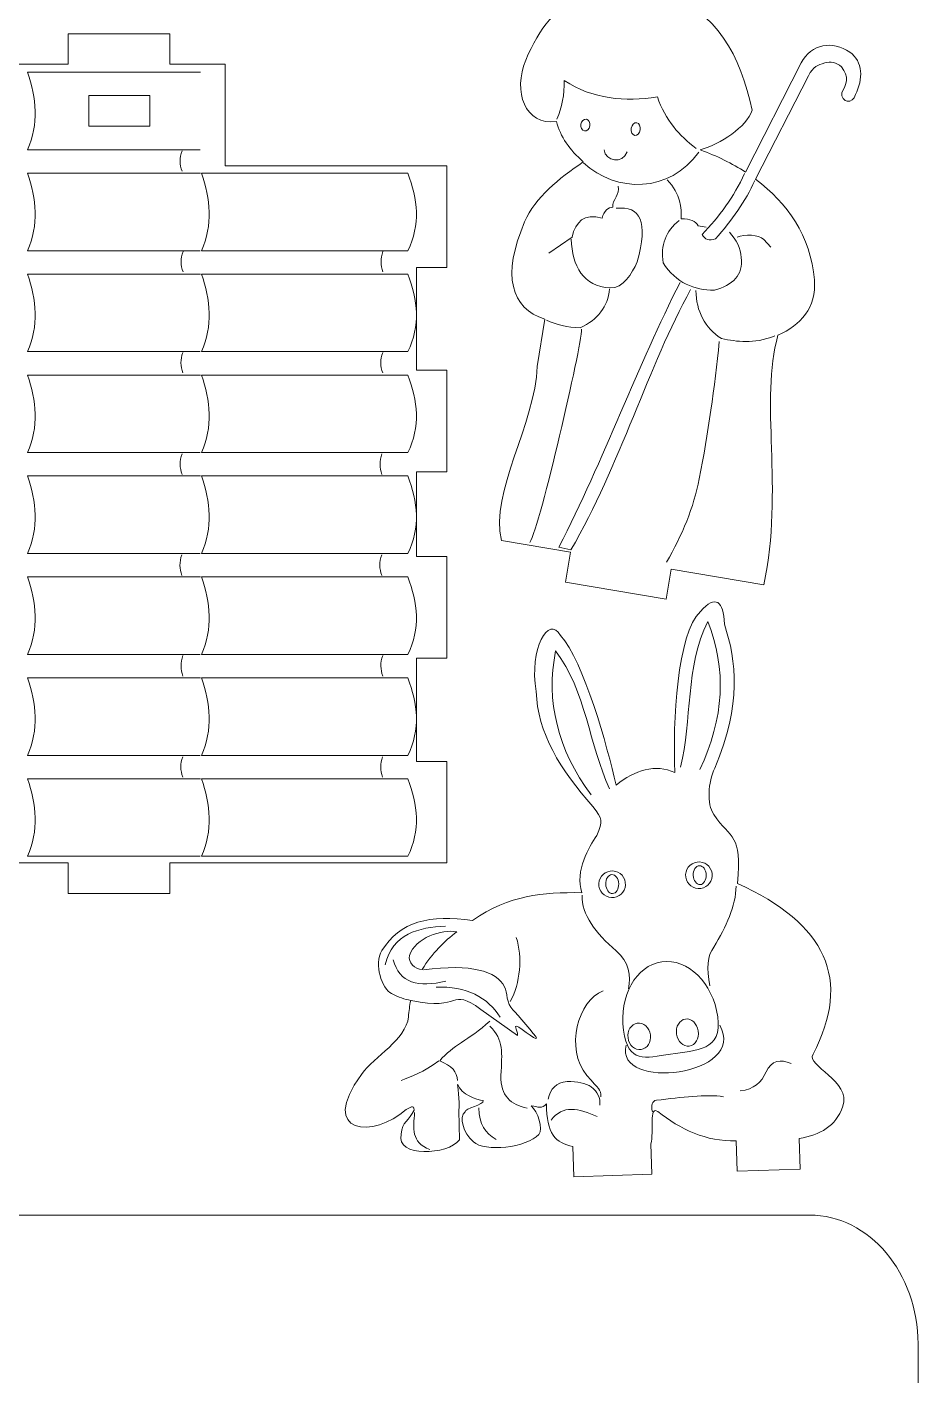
# Model space of a CAD drawing. Header units: centimetres. Extents: x -16.2 to 16.2, y -18.7 to 18.7.
# Drawn here: x 7.21 to 15.99, y -1.48 to 11.78 of the extents above; entities that cross this region are included whole.
import ezdxf

# ---------------------------------------------------------------- set-up
doc = ezdxf.new("R2010")
doc.units = ezdxf.units.CM
doc.header["$MEASUREMENT"] = 0
doc.layers.add('layer 1', color=7, linetype='Continuous')

msp = doc.modelspace()

# ---------------------------------------------------------------- linework, layer by layer
at = {"layer": 'layer 1', "color": 240, "lineweight": 9}
for points, knots in [([(12.23732, 8.44229), (12.23732, 8.44229), (12.31246, 8.90672), (12.31246, 8.90672), (12.31246, 8.90672), (11.97566, 9.01208), (11.88699, 9.33956), (12.1129, 9.86393), (12.1129, 9.86393), (12.21925, 10.11079), (12.44912, 10.28798), (12.68997, 10.45565), (12.68997, 10.45565), (12.55788, 10.57177), (12.46332, 10.70227), (12.42643, 10.85335), (12.42643, 10.85335), (12.11452, 10.80809), (11.99629, 11.14915), (12.12324, 11.4552), (12.12324, 11.4552), (12.39111, 12.10092), (12.84209, 12.27377), (13.47767, 12.09579), (13.47767, 12.09579), (14.00855, 11.94712), (14.23794, 11.49589), (14.35268, 10.96325), (14.35268, 10.96325), (14.29716, 10.79638), (14.04223, 10.63131), (13.84246, 10.57335), (13.84246, 10.57335), (14.00638, 10.51262), (14.15543, 10.43977), (14.28782, 10.35332), (14.28782, 10.35332), (14.28782, 10.35332), (14.83672, 11.42936), (14.83672, 11.42936), (14.83672, 11.42936), (14.93312, 11.61836), (15.14382, 11.65189), (15.31383, 11.53474), (15.31383, 11.53474), (15.44753, 11.4426), (15.44655, 11.26779), (15.36913, 11.11678), (15.36913, 11.11678), (15.34497, 11.01963), (15.22645, 11.03423), (15.2346, 11.13827), (15.2346, 11.13827), (15.28325, 11.21375), (15.31179, 11.2926), (15.23134, 11.38988), (15.23134, 11.38988), (15.18177, 11.43389), (15.12694, 11.44689), (15.06691, 11.42888), (15.06691, 11.42888), (14.9984, 11.40834), (14.95483, 11.3941), (14.90778, 11.30202), (14.90778, 11.30202), (14.90778, 11.30202), (14.38737, 10.28333), (14.38737, 10.28333), (14.38737, 10.28333), (14.69713, 10.0488), (14.92881, 9.72991), (14.96529, 9.29291), (14.96529, 9.29291), (14.9882, 9.01848), (14.82597, 8.84729), (14.60735, 8.7488), (14.60735, 8.7488), (14.42294, 8.1098), (14.66757, 7.23837), (14.46773, 6.29361), (14.46773, 6.29361), (14.46773, 6.29361), (13.55675, 6.44749), (13.55675, 6.44749), (13.55675, 6.44749), (13.55675, 6.44749), (13.50679, 6.15169), (13.50679, 6.15169), (13.50679, 6.15169), (13.50679, 6.15169), (12.515, 6.31923), (12.515, 6.31923), (12.515, 6.31923), (12.515, 6.31923), (12.56496, 6.61502), (12.56496, 6.61502), (12.56496, 6.61502), (12.56496, 6.61502), (11.88431, 6.73002), (11.88431, 6.73002), (11.88431, 6.73002), (11.76554, 7.19855), (12.22088, 7.88255), (12.23732, 8.44229)], [0, 0, 0, 0, 0.03703704, 0.03703704, 0.03703704, 0.03703704, 0.07407407, 0.07407407, 0.07407407, 0.07407407, 0.11111111, 0.11111111, 0.11111111, 0.11111111, 0.14814815, 0.14814815, 0.14814815, 0.14814815, 0.18518519, 0.18518519, 0.18518519, 0.18518519, 0.22222222, 0.22222222, 0.22222222, 0.22222222, 0.25925926, 0.25925926, 0.25925926, 0.25925926, 0.2962963, 0.2962963, 0.2962963, 0.2962963, 0.33333333, 0.33333333, 0.33333333, 0.33333333, 0.37037037, 0.37037037, 0.37037037, 0.37037037, 0.40740741, 0.40740741, 0.40740741, 0.40740741, 0.44444444, 0.44444444, 0.44444444, 0.44444444, 0.48148148, 0.48148148, 0.48148148, 0.48148148, 0.51851852, 0.51851852, 0.51851852, 0.51851852, 0.55555556, 0.55555556, 0.55555556, 0.55555556, 0.59259259, 0.59259259, 0.59259259, 0.59259259, 0.62962963, 0.62962963, 0.62962963, 0.62962963, 0.66666667, 0.66666667, 0.66666667, 0.66666667, 0.7037037, 0.7037037, 0.7037037, 0.7037037, 0.74074074, 0.74074074, 0.74074074, 0.74074074, 0.77777778, 0.77777778, 0.77777778, 0.77777778, 0.81481481, 0.81481481, 0.81481481, 0.81481481, 0.85185185, 0.85185185, 0.85185185, 0.85185185, 0.88888889, 0.88888889, 0.88888889, 0.88888889, 0.92592593, 0.92592593, 0.92592593, 0.92592593, 1, 1, 1, 1]), ([(-1.37708, 11.4153), (-1.37708, 11.4153), (-1.37708, 3.55629), (-1.37708, 3.55629), (-1.37708, 3.55629), (-1.37708, 3.55629), (-0.24462, 3.55629), (-0.24462, 3.55629), (-0.24462, 3.55629), (-0.24462, 3.55629), (-0.24462, 3.25631), (-0.24462, 3.25631), (-0.24462, 3.25631), (-0.24462, 3.25631), (0.75538, 3.25631), (0.75538, 3.25631), (0.75538, 3.25631), (0.75538, 3.25631), (0.75538, 3.55629), (0.75538, 3.55629), (0.75538, 3.55629), (0.75538, 3.55629), (4.09393, 3.55629), (4.09393, 3.55629), (4.09393, 3.55629), (4.09393, 3.55629), (4.09393, 3.25631), (4.09393, 3.25631), (4.09393, 3.25631), (4.09393, 3.25631), (5.09393, 3.25631), (5.09393, 3.25631), (5.09393, 3.25631), (5.09393, 3.25631), (5.09393, 3.55629), (5.09393, 3.55629), (5.09393, 3.55629), (5.09393, 3.55629), (7.61912, 3.55629), (7.61912, 3.55629), (7.61912, 3.55629), (7.61912, 3.55629), (7.61912, 3.25631), (7.61912, 3.25631), (7.61912, 3.25631), (7.61912, 3.25631), (8.61912, 3.25631), (8.61912, 3.25631), (8.61912, 3.25631), (8.61912, 3.25631), (8.61912, 3.55629), (8.61912, 3.55629), (8.61912, 3.55629), (8.61912, 3.55629), (11.34693, 3.5563), (11.34693, 3.5563), (11.34693, 3.5563), (11.34693, 3.5563), (11.34693, 4.5563), (11.34693, 4.5563), (11.34693, 4.5563), (11.34693, 4.5563), (11.04695, 4.5563), (11.04695, 4.5563), (11.04695, 4.5563), (11.04695, 4.5563), (11.04695, 5.57228), (11.04695, 5.57228), (11.04695, 5.57228), (11.04695, 5.57228), (11.34693, 5.57228), (11.34693, 5.57228), (11.34693, 5.57228), (11.34693, 5.57228), (11.34693, 6.57232), (11.34693, 6.57232), (11.34693, 6.57232), (11.34693, 6.57232), (11.04695, 6.57232), (11.04695, 6.57232), (11.04695, 6.57232), (11.04695, 6.57232), (11.04695, 7.40618), (11.04695, 7.40618), (11.04695, 7.40618), (11.04695, 7.40618), (11.34693, 7.40618), (11.34693, 7.40618), (11.34693, 7.40618), (11.34693, 7.40618), (11.34693, 8.40617), (11.34693, 8.40617), (11.34693, 8.40617), (11.34693, 8.40617), (11.04695, 8.40617), (11.04695, 8.40617), (11.04695, 8.40617), (11.04695, 8.40617), (11.04695, 9.41533), (11.04695, 9.41533), (11.04695, 9.41533), (11.04695, 9.41533), (11.34693, 9.41533), (11.34693, 9.41533), (11.34693, 9.41533), (11.34693, 9.41533), (11.34693, 10.41528), (11.34693, 10.41528), (11.34693, 10.41528), (11.34693, 10.41528), (11.04695, 10.41528), (11.04695, 10.41528), (11.04695, 10.41528), (11.04695, 10.41528), (9.16447, 10.41529), (9.16447, 10.41529), (9.16447, 10.41529), (9.16447, 10.41529), (9.16447, 11.4153), (9.16447, 11.4153), (9.16447, 11.4153), (9.16447, 11.4153), (8.61912, 11.4153), (8.61912, 11.4153), (8.61912, 11.4153), (8.61912, 11.4153), (8.61912, 11.71529), (8.61912, 11.71529), (8.61912, 11.71529), (8.61912, 11.71529), (7.61912, 11.71529), (7.61912, 11.71529), (7.61912, 11.71529), (7.61912, 11.71529), (7.61912, 11.4153), (7.61912, 11.4153), (7.61912, 11.4153), (7.61912, 11.4153), (5.09393, 11.4153), (5.09393, 11.4153), (5.09393, 11.4153), (5.09393, 11.4153), (5.09393, 11.71529), (5.09393, 11.71529), (5.09393, 11.71529), (5.09393, 11.71529), (4.09393, 11.71529), (4.09393, 11.71529), (4.09393, 11.71529), (4.09393, 11.71529), (4.09393, 11.4153), (4.09393, 11.4153), (4.09393, 11.4153), (4.09393, 11.4153), (0.75538, 11.4153), (0.75538, 11.4153), (0.75538, 11.4153), (0.75538, 11.4153), (0.75538, 11.71529), (0.75538, 11.71529), (0.75538, 11.71529), (0.75538, 11.71529), (-0.24462, 11.71529), (-0.24462, 11.71529), (-0.24462, 11.71529), (-0.24462, 11.71529), (-0.24462, 11.4153), (-0.24462, 11.4153), (-0.24462, 11.4153), (-0.24462, 11.4153), (-1.37708, 11.4153), (-1.37708, 11.4153)], [0, 0, 0, 0, 0.02272727, 0.02272727, 0.02272727, 0.02272727, 0.04545455, 0.04545455, 0.04545455, 0.04545455, 0.06818182, 0.06818182, 0.06818182, 0.06818182, 0.09090909, 0.09090909, 0.09090909, 0.09090909, 0.11363636, 0.11363636, 0.11363636, 0.11363636, 0.13636364, 0.13636364, 0.13636364, 0.13636364, 0.15909091, 0.15909091, 0.15909091, 0.15909091, 0.18181818, 0.18181818, 0.18181818, 0.18181818, 0.20454545, 0.20454545, 0.20454545, 0.20454545, 0.22727273, 0.22727273, 0.22727273, 0.22727273, 0.25, 0.25, 0.25, 0.25, 0.27272727, 0.27272727, 0.27272727, 0.27272727, 0.29545455, 0.29545455, 0.29545455, 0.29545455, 0.31818182, 0.31818182, 0.31818182, 0.31818182, 0.34090909, 0.34090909, 0.34090909, 0.34090909, 0.36363636, 0.36363636, 0.36363636, 0.36363636, 0.38636364, 0.38636364, 0.38636364, 0.38636364, 0.40909091, 0.40909091, 0.40909091, 0.40909091, 0.43181818, 0.43181818, 0.43181818, 0.43181818, 0.45454545, 0.45454545, 0.45454545, 0.45454545, 0.47727273, 0.47727273, 0.47727273, 0.47727273, 0.5, 0.5, 0.5, 0.5, 0.52272727, 0.52272727, 0.52272727, 0.52272727, 0.54545455, 0.54545455, 0.54545455, 0.54545455, 0.56818182, 0.56818182, 0.56818182, 0.56818182, 0.59090909, 0.59090909, 0.59090909, 0.59090909, 0.61363636, 0.61363636, 0.61363636, 0.61363636, 0.63636364, 0.63636364, 0.63636364, 0.63636364, 0.65909091, 0.65909091, 0.65909091, 0.65909091, 0.68181818, 0.68181818, 0.68181818, 0.68181818, 0.70454545, 0.70454545, 0.70454545, 0.70454545, 0.72727273, 0.72727273, 0.72727273, 0.72727273, 0.75, 0.75, 0.75, 0.75, 0.77272727, 0.77272727, 0.77272727, 0.77272727, 0.79545455, 0.79545455, 0.79545455, 0.79545455, 0.81818182, 0.81818182, 0.81818182, 0.81818182, 0.84090909, 0.84090909, 0.84090909, 0.84090909, 0.86363636, 0.86363636, 0.86363636, 0.86363636, 0.88636364, 0.88636364, 0.88636364, 0.88636364, 0.90909091, 0.90909091, 0.90909091, 0.90909091, 0.93181818, 0.93181818, 0.93181818, 0.93181818, 0.95454545, 0.95454545, 0.95454545, 0.95454545, 1, 1, 1, 1]), ([(7.82235, 11.10774), (7.82235, 11.10774), (7.82235, 10.80774), (7.82235, 10.80774), (7.82235, 10.80774), (7.82235, 10.80774), (8.42235, 10.80774), (8.42235, 10.80774), (8.42235, 10.80774), (8.42235, 10.80774), (8.42235, 11.10774), (8.42235, 11.10774), (8.42235, 11.10774), (8.42235, 11.10774), (7.82235, 11.10774), (7.82235, 11.10774)], [0, 0, 0, 0, 0.2, 0.2, 0.2, 0.2, 0.4, 0.4, 0.4, 0.4, 0.6, 0.6, 0.6, 0.6, 1, 1, 1, 1]), ([(10.99124, 2.2037), (10.93399, 2.21599), (10.87371, 2.23561), (10.8022, 2.27063), (10.8022, 2.27063), (10.7078, 2.31687), (10.62694, 2.55827), (10.7078, 2.69389), (10.7078, 2.69389), (10.87885, 2.9808), (11.18597, 3.05258), (11.59877, 2.99113), (11.59877, 2.99113), (11.96816, 3.24282), (12.28569, 3.26765), (12.67574, 3.2641), (12.67574, 3.2641), (12.60483, 3.48164), (12.74797, 3.71474), (12.82316, 3.82557), (12.82316, 3.82557), (12.88067, 3.97948), (12.88408, 3.98042), (12.78582, 4.11211), (12.78582, 4.11211), (12.46318, 4.47009), (12.23796, 4.84196), (12.22693, 5.24441), (12.22693, 5.24441), (12.15379, 5.66447), (12.35043, 6.0038), (12.46629, 5.79515), (12.46629, 5.79515), (12.69434, 5.54289), (12.92687, 4.7018), (13.01397, 4.32348), (13.01397, 4.32348), (13.1984, 4.46982), (13.40093, 4.53561), (13.59261, 4.44583), (13.59261, 4.44583), (13.56767, 4.94564), (13.61605, 5.81346), (13.84331, 6.03129), (13.84331, 6.03129), (13.99171, 6.19816), (14.07328, 6.13695), (14.07974, 5.90606), (14.07974, 5.90606), (14.1993, 5.53237), (14.25057, 5.13027), (13.98424, 4.48959), (13.98424, 4.48959), (13.91914, 4.34839), (13.90443, 4.13961), (13.97546, 4.03413), (13.97546, 4.03413), (14.14562, 3.78144), (14.25507, 3.85036), (14.20718, 3.35589), (14.20718, 3.35589), (15.08355, 2.95723), (15.33546, 2.41096), (14.95299, 1.67375), (14.95299, 1.67375), (14.87865, 1.56417), (15.33321, 1.4095), (15.24551, 1.16217), (15.24551, 1.16217), (15.20995, 1.0619), (15.15478, 0.99227), (15.08227, 0.94282), (15.08227, 0.94282), (15.00978, 0.89338), (14.91992, 0.86415), (14.81505, 0.84465), (14.81505, 0.84465), (14.81505, 0.84465), (14.82542, 0.54483), (14.82542, 0.54483), (14.82542, 0.54483), (14.82542, 0.54483), (14.20579, 0.52337), (14.20579, 0.52337), (14.20579, 0.52337), (14.20579, 0.52337), (14.19542, 0.8232), (14.19542, 0.8232), (14.19542, 0.8232), (13.89836, 0.81147), (13.64494, 0.93867), (13.42379, 1.10983), (13.42379, 1.10983), (13.33432, 1.17745), (13.38669, 0.90448), (13.35607, 0.79414), (13.35607, 0.79414), (13.35607, 0.79414), (13.36647, 0.49432), (13.36647, 0.49432), (13.36647, 0.49432), (13.36647, 0.49432), (12.59705, 0.46768), (12.59705, 0.46768), (12.59705, 0.46768), (12.59705, 0.46768), (12.58666, 0.76749), (12.58666, 0.76749), (12.58666, 0.76749), (12.42096, 0.80144), (12.32453, 0.89065), (12.32939, 1.18711), (12.32939, 1.18711), (12.28089, 1.13342), (12.24538, 1.15702), (12.17814, 1.16755), (12.17814, 1.16755), (12.24142, 1.10928), (12.30121, 0.94148), (12.25184, 0.88533), (12.25184, 0.88533), (12.13747, 0.75528), (11.71738, 0.70789), (11.60783, 0.81309), (11.60783, 0.81309), (11.50956, 0.89887), (11.46167, 1.05922), (11.52671, 1.10648), (11.52671, 1.10648), (11.51953, 1.14549), (11.71864, 1.17594), (11.70615, 1.21891), (11.70615, 1.21891), (11.63917, 1.22402), (11.48538, 1.28137), (11.454, 1.37649), (11.454, 1.37649), (11.4486, 1.3929), (11.47805, 1.20315), (11.46382, 1.12202), (11.46382, 1.12202), (11.46382, 1.12202), (11.47073, 0.83084), (11.47073, 0.83084), (11.47073, 0.83084), (11.36491, 0.68348), (10.83748, 0.65389), (10.89762, 0.88744), (10.89762, 0.88744), (10.90381, 1.01133), (10.97827, 1.02118), (11.02546, 1.12539), (11.02546, 1.12539), (11.02293, 1.18162), (10.98361, 1.14702), (10.94568, 1.13225), (10.94568, 1.13225), (10.63069, 0.84286), (10.07265, 0.88399), (10.50561, 1.47625), (10.50561, 1.47625), (10.63876, 1.65838), (10.94315, 1.8124), (10.96928, 2.04138), (10.96928, 2.04138), (10.97311, 2.09866), (10.98061, 2.1527), (10.99124, 2.2037)], [0, 0, 0, 0, 0.02325581, 0.02325581, 0.02325581, 0.02325581, 0.04651163, 0.04651163, 0.04651163, 0.04651163, 0.06976744, 0.06976744, 0.06976744, 0.06976744, 0.09302326, 0.09302326, 0.09302326, 0.09302326, 0.11627907, 0.11627907, 0.11627907, 0.11627907, 0.13953488, 0.13953488, 0.13953488, 0.13953488, 0.1627907, 0.1627907, 0.1627907, 0.1627907, 0.18604651, 0.18604651, 0.18604651, 0.18604651, 0.20930233, 0.20930233, 0.20930233, 0.20930233, 0.23255814, 0.23255814, 0.23255814, 0.23255814, 0.25581395, 0.25581395, 0.25581395, 0.25581395, 0.27906977, 0.27906977, 0.27906977, 0.27906977, 0.30232558, 0.30232558, 0.30232558, 0.30232558, 0.3255814, 0.3255814, 0.3255814, 0.3255814, 0.34883721, 0.34883721, 0.34883721, 0.34883721, 0.37209302, 0.37209302, 0.37209302, 0.37209302, 0.39534884, 0.39534884, 0.39534884, 0.39534884, 0.41860465, 0.41860465, 0.41860465, 0.41860465, 0.44186047, 0.44186047, 0.44186047, 0.44186047, 0.46511628, 0.46511628, 0.46511628, 0.46511628, 0.48837209, 0.48837209, 0.48837209, 0.48837209, 0.51162791, 0.51162791, 0.51162791, 0.51162791, 0.53488372, 0.53488372, 0.53488372, 0.53488372, 0.55813953, 0.55813953, 0.55813953, 0.55813953, 0.58139535, 0.58139535, 0.58139535, 0.58139535, 0.60465116, 0.60465116, 0.60465116, 0.60465116, 0.62790698, 0.62790698, 0.62790698, 0.62790698, 0.65116279, 0.65116279, 0.65116279, 0.65116279, 0.6744186, 0.6744186, 0.6744186, 0.6744186, 0.69767442, 0.69767442, 0.69767442, 0.69767442, 0.72093023, 0.72093023, 0.72093023, 0.72093023, 0.74418605, 0.74418605, 0.74418605, 0.74418605, 0.76744186, 0.76744186, 0.76744186, 0.76744186, 0.79069767, 0.79069767, 0.79069767, 0.79069767, 0.81395349, 0.81395349, 0.81395349, 0.81395349, 0.8372093, 0.8372093, 0.8372093, 0.8372093, 0.86046512, 0.86046512, 0.86046512, 0.86046512, 0.88372093, 0.88372093, 0.88372093, 0.88372093, 0.90697674, 0.90697674, 0.90697674, 0.90697674, 0.93023256, 0.93023256, 0.93023256, 0.93023256, 0.95348837, 0.95348837, 0.95348837, 0.95348837, 1, 1, 1, 1]), ([(15.98628, -1.17573), (15.98628, -1.17573), (15.98628, -16.47717), (15.98628, -16.47717), (15.98628, -16.47717), (15.98628, -17.17413), (15.50579, -17.74437), (14.91852, -17.74437), (14.91852, -17.74437), (14.91852, -17.74437), (6.0294, -17.74437), (6.0294, -17.74437), (6.0294, -17.74437), (5.44213, -17.74437), (4.96163, -17.17413), (4.96163, -16.47717), (4.96163, -16.47717), (4.96163, -16.47717), (4.96163, -1.17573), (4.96163, -1.17573), (4.96163, -1.17573), (4.96163, -0.47877), (5.44213, 0.09147), (6.0294, 0.09147), (6.0294, 0.09147), (6.0294, 0.09147), (14.91852, 0.09147), (14.91852, 0.09147), (14.91852, 0.09147), (15.50579, 0.09147), (15.98628, -0.47877), (15.98628, -1.17573)], [0, 0, 0, 0, 0.11111111, 0.11111111, 0.11111111, 0.11111111, 0.22222222, 0.22222222, 0.22222222, 0.22222222, 0.33333333, 0.33333333, 0.33333333, 0.33333333, 0.44444444, 0.44444444, 0.44444444, 0.44444444, 0.55555556, 0.55555556, 0.55555556, 0.55555556, 0.66666667, 0.66666667, 0.66666667, 0.66666667, 0.77777778, 0.77777778, 0.77777778, 0.77777778, 1, 1, 1, 1])]:
    msp.add_open_spline(points, degree=3, knots=knots, dxfattribs=at)
at = {"layer": 'layer 1', "color": 250, "lineweight": 9}
for points, knots in [([(8.92081, 11.33702), (8.92081, 11.33702), (7.21818, 11.33702), (7.21818, 11.33702), (7.21818, 11.33702), (7.30641, 11.0827), (7.3316, 10.82837), (7.21818, 10.57406), (7.21818, 10.57406), (7.21818, 10.57406), (8.9191, 10.57406), (8.9191, 10.57406)], [0, 0, 0, 0, 0.25, 0.25, 0.25, 0.25, 0.5, 0.5, 0.5, 0.5, 1, 1, 1, 1]), ([(12.43073, 10.87615), (12.48062, 10.99179), (12.50467, 11.11875), (12.50287, 11.25702), (12.50287, 11.25702), (12.78621, 11.06985), (13.09699, 11.04512), (13.42026, 11.09424), (13.42026, 11.09424), (13.49678, 10.86553), (13.63714, 10.71277), (13.80059, 10.58748)], [0, 0, 0, 0, 0.25, 0.25, 0.25, 0.25, 0.5, 0.5, 0.5, 0.5, 1, 1, 1, 1]), ([(12.7206, 10.87404), (12.745, 10.86992), (12.76058, 10.84098), (12.75528, 10.80961), (12.75528, 10.80961), (12.74998, 10.77825), (12.72576, 10.75603), (12.70136, 10.76015), (12.70136, 10.76015), (12.67697, 10.76427), (12.66139, 10.79321), (12.66669, 10.82458), (12.66669, 10.82458), (12.67199, 10.85594), (12.69621, 10.87816), (12.7206, 10.87404)], [0, 0, 0, 0, 0.2, 0.2, 0.2, 0.2, 0.4, 0.4, 0.4, 0.4, 0.6, 0.6, 0.6, 0.6, 1, 1, 1, 1]), ([(13.21717, 10.83961), (13.24156, 10.83549), (13.25674, 10.80428), (13.25097, 10.77013), (13.25097, 10.77013), (13.2452, 10.73598), (13.22061, 10.71148), (13.19622, 10.71561), (13.19622, 10.71561), (13.17182, 10.71973), (13.15663, 10.75094), (13.1624, 10.78509), (13.1624, 10.78509), (13.16817, 10.81924), (13.19277, 10.84373), (13.21717, 10.83961)], [0, 0, 0, 0, 0.2, 0.2, 0.2, 0.2, 0.4, 0.4, 0.4, 0.4, 0.6, 0.6, 0.6, 0.6, 1, 1, 1, 1]), ([(8.92081, 10.34386), (8.92081, 10.34386), (7.21818, 10.34386), (7.21818, 10.34386), (7.21818, 10.34386), (7.30641, 10.08954), (7.3316, 9.83521), (7.21818, 9.5809), (7.21818, 9.5809), (7.21818, 9.5809), (8.9191, 9.5809), (8.9191, 9.5809)], [0, 0, 0, 0, 0.25, 0.25, 0.25, 0.25, 0.5, 0.5, 0.5, 0.5, 1, 1, 1, 1]), ([(8.93155, 9.5809), (8.93155, 9.5809), (10.9626, 9.5809), (10.9626, 9.5809), (10.9626, 9.5809), (11.08863, 9.83521), (11.06062, 10.08953), (10.9626, 10.34386), (10.9626, 10.34386), (10.9626, 10.34386), (8.93155, 10.34386), (8.93155, 10.34386), (8.93155, 10.34386), (9.01979, 10.08954), (9.04498, 9.83521), (8.93155, 9.5809)], [0, 0, 0, 0, 0.2, 0.2, 0.2, 0.2, 0.4, 0.4, 0.4, 0.4, 0.6, 0.6, 0.6, 0.6, 1, 1, 1, 1]), ([(13.03445, 10.21576), (13.05824, 10.13209), (12.97087, 10.08557), (12.98098, 10.00788), (12.98098, 10.00788), (12.93221, 10.00878), (12.89682, 9.97309), (12.87482, 9.90082), (12.87482, 9.90082), (12.69626, 9.95184), (12.61553, 9.86499), (12.57927, 9.71545), (12.57927, 9.71545), (12.57927, 9.71545), (12.35042, 9.55559), (12.35042, 9.55559)], [0, 0, 0, 0, 0.2, 0.2, 0.2, 0.2, 0.4, 0.4, 0.4, 0.4, 0.6, 0.6, 0.6, 0.6, 1, 1, 1, 1]), ([(13.51633, 10.27718), (13.65427, 10.13649), (13.6575, 9.99912), (13.65235, 9.89502), (13.65235, 9.89502), (13.74436, 9.89659), (13.80101, 9.87302), (13.82233, 9.82433), (13.82233, 9.82433), (13.82233, 9.82433), (13.89943, 9.8113), (13.89943, 9.8113)], [0, 0, 0, 0, 0.25, 0.25, 0.25, 0.25, 0.5, 0.5, 0.5, 0.5, 1, 1, 1, 1]), ([(14.27792, 10.33978), (14.17572, 10.11214), (14.02785, 9.91789), (13.8592, 9.7388), (13.8592, 9.7388), (13.8853, 9.69086), (13.92964, 9.67716), (13.99219, 9.69767), (13.99219, 9.69767), (14.15179, 9.8783), (14.28929, 10.06655), (14.37833, 10.27151)], [0, 0, 0, 0, 0.25, 0.25, 0.25, 0.25, 0.5, 0.5, 0.5, 0.5, 1, 1, 1, 1]), ([(12.57208, 9.69461), (12.57751, 9.43176), (12.69217, 9.22685), (12.95344, 9.21476), (12.95344, 9.21476), (13.08292, 9.20876), (13.16956, 9.35717), (13.22061, 9.47108), (13.22061, 9.47108), (13.32948, 9.86935), (13.25845, 10.02105), (13.01249, 9.99888)], [0, 0, 0, 0, 0.25, 0.25, 0.25, 0.25, 0.5, 0.5, 0.5, 0.5, 1, 1, 1, 1]), ([(13.63568, 9.87918), (13.5011, 9.77287), (13.44814, 9.6341), (13.47673, 9.46288), (13.47673, 9.46288), (13.60494, 9.26006), (13.78199, 9.1944), (13.98124, 9.19107), (13.98124, 9.19107), (14.16163, 9.24399), (14.26889, 9.34055), (14.24586, 9.51488), (14.24586, 9.51488), (14.23924, 9.60464), (14.20033, 9.6874), (14.12919, 9.76316)], [0, 0, 0, 0, 0.2, 0.2, 0.2, 0.2, 0.4, 0.4, 0.4, 0.4, 0.6, 0.6, 0.6, 0.6, 1, 1, 1, 1]), ([(14.2047, 9.71309), (14.28242, 9.74973), (14.41573, 9.7381), (14.46705, 9.6921), (14.46705, 9.6921), (14.46705, 9.6921), (14.53796, 9.61481), (14.53796, 9.61481)], [0, 0, 0, 0, 0.33333333, 0.33333333, 0.33333333, 0.33333333, 1, 1, 1, 1]), ([(8.92081, 9.3507), (8.92081, 9.3507), (7.21818, 9.3507), (7.21818, 9.3507), (7.21818, 9.3507), (7.30641, 9.09638), (7.3316, 8.84205), (7.21818, 8.58774), (7.21818, 8.58774), (7.21818, 8.58774), (8.9191, 8.58774), (8.9191, 8.58774)], [0, 0, 0, 0, 0.25, 0.25, 0.25, 0.25, 0.5, 0.5, 0.5, 0.5, 1, 1, 1, 1]), ([(8.93155, 8.58774), (8.93155, 8.58774), (10.9626, 8.58774), (10.9626, 8.58774), (10.9626, 8.58774), (11.08863, 8.84205), (11.06062, 9.09637), (10.9626, 9.3507), (10.9626, 9.3507), (10.9626, 9.3507), (8.93155, 9.3507), (8.93155, 9.3507), (8.93155, 9.3507), (9.01979, 9.09638), (9.04498, 8.84205), (8.93155, 8.58774)], [0, 0, 0, 0, 0.2, 0.2, 0.2, 0.2, 0.4, 0.4, 0.4, 0.4, 0.6, 0.6, 0.6, 0.6, 1, 1, 1, 1]), ([(12.32737, 8.89773), (12.4278, 8.85503), (12.53222, 8.82146), (12.65976, 8.8232), (12.65976, 8.8232), (12.83586, 8.90252), (12.93196, 9.02966), (12.94806, 9.20464)], [0, 0, 0, 0, 0.33333333, 0.33333333, 0.33333333, 0.33333333, 1, 1, 1, 1]), ([(13.64317, 9.26907), (13.23297, 8.46432), (12.891, 7.51731), (12.44954, 6.66401), (12.44954, 6.66401), (12.44954, 6.66401), (12.56789, 6.63633), (12.56789, 6.63633), (12.56789, 6.63633), (13.052, 7.46704), (13.33398, 8.45495), (13.74647, 9.19779)], [0, 0, 0, 0, 0.25, 0.25, 0.25, 0.25, 0.5, 0.5, 0.5, 0.5, 1, 1, 1, 1]), ([(13.79879, 9.18895), (13.80251, 8.98327), (13.8861, 8.82561), (14.04956, 8.71598), (14.04956, 8.71598), (14.21112, 8.68612), (14.35524, 8.65921), (14.57687, 8.74224)], [0, 0, 0, 0, 0.33333333, 0.33333333, 0.33333333, 0.33333333, 1, 1, 1, 1]), ([(14.02956, 8.6886), (13.98369, 8.23497), (13.9201, 7.78428), (13.83214, 7.33783), (13.83214, 7.33783), (13.77641, 7.05497), (13.66638, 6.78142), (13.50874, 6.51585)], [0, 0, 0, 0, 0.33333333, 0.33333333, 0.33333333, 0.33333333, 1, 1, 1, 1]), ([(8.92081, 8.35754), (8.92081, 8.35754), (7.21818, 8.35754), (7.21818, 8.35754), (7.21818, 8.35754), (7.30641, 8.10322), (7.3316, 7.84889), (7.21818, 7.59458), (7.21818, 7.59458), (7.21818, 7.59458), (8.9191, 7.59458), (8.9191, 7.59458)], [0, 0, 0, 0, 0.25, 0.25, 0.25, 0.25, 0.5, 0.5, 0.5, 0.5, 1, 1, 1, 1]), ([(8.93155, 7.59458), (8.93155, 7.59458), (10.9626, 7.59458), (10.9626, 7.59458), (10.9626, 7.59458), (11.08863, 7.84889), (11.06062, 8.10321), (10.9626, 8.35754), (10.9626, 8.35754), (10.9626, 8.35754), (8.93155, 8.35754), (8.93155, 8.35754), (8.93155, 8.35754), (9.01979, 8.10322), (9.04498, 7.84889), (8.93155, 7.59458)], [0, 0, 0, 0, 0.2, 0.2, 0.2, 0.2, 0.4, 0.4, 0.4, 0.4, 0.6, 0.6, 0.6, 0.6, 1, 1, 1, 1]), ([(8.92081, 7.36438), (8.92081, 7.36438), (7.21818, 7.36438), (7.21818, 7.36438), (7.21818, 7.36438), (7.30641, 7.11006), (7.3316, 6.85572), (7.21818, 6.60142), (7.21818, 6.60142), (7.21818, 6.60142), (8.9191, 6.60142), (8.9191, 6.60142)], [0, 0, 0, 0, 0.25, 0.25, 0.25, 0.25, 0.5, 0.5, 0.5, 0.5, 1, 1, 1, 1]), ([(8.93155, 6.60142), (8.93155, 6.60142), (10.9626, 6.60142), (10.9626, 6.60142), (10.9626, 6.60142), (11.08863, 6.85572), (11.06062, 7.11005), (10.9626, 7.36438), (10.9626, 7.36438), (10.9626, 7.36438), (8.93155, 7.36438), (8.93155, 7.36438), (8.93155, 7.36438), (9.01979, 7.11006), (9.04498, 6.85572), (8.93155, 6.60142)], [0, 0, 0, 0, 0.2, 0.2, 0.2, 0.2, 0.4, 0.4, 0.4, 0.4, 0.6, 0.6, 0.6, 0.6, 1, 1, 1, 1]), ([(8.92081, 6.37122), (8.92081, 6.37122), (7.21818, 6.37122), (7.21818, 6.37122), (7.21818, 6.37122), (7.30641, 6.1169), (7.3316, 5.86256), (7.21818, 5.60826), (7.21818, 5.60826), (7.21818, 5.60826), (8.9191, 5.60826), (8.9191, 5.60826)], [0, 0, 0, 0, 0.25, 0.25, 0.25, 0.25, 0.5, 0.5, 0.5, 0.5, 1, 1, 1, 1]), ([(8.93155, 5.60826), (8.93155, 5.60826), (10.9626, 5.60826), (10.9626, 5.60826), (10.9626, 5.60826), (11.08863, 5.86256), (11.06062, 6.11689), (10.9626, 6.37122), (10.9626, 6.37122), (10.9626, 6.37122), (8.93155, 6.37122), (8.93155, 6.37122), (8.93155, 6.37122), (9.01979, 6.1169), (9.04498, 5.86256), (8.93155, 5.60826)], [0, 0, 0, 0, 0.2, 0.2, 0.2, 0.2, 0.4, 0.4, 0.4, 0.4, 0.6, 0.6, 0.6, 0.6, 1, 1, 1, 1]), ([(13.83653, 4.47467), (14.07755, 4.97904), (14.10367, 5.46481), (13.91491, 5.93197), (13.91491, 5.93197), (13.69514, 5.48926), (13.76218, 4.95584), (13.64648, 4.50004)], [0, 0, 0, 0, 0.33333333, 0.33333333, 0.33333333, 0.33333333, 1, 1, 1, 1]), ([(12.76711, 4.22569), (12.43611, 4.67616), (12.3197, 5.1485), (12.41787, 5.6427), (12.41787, 5.6427), (12.71647, 5.24884), (12.75025, 4.71228), (12.94907, 4.28613)], [0, 0, 0, 0, 0.33333333, 0.33333333, 0.33333333, 0.33333333, 1, 1, 1, 1]), ([(8.92081, 5.37806), (8.92081, 5.37806), (7.21818, 5.37806), (7.21818, 5.37806), (7.21818, 5.37806), (7.30641, 5.12374), (7.3316, 4.8694), (7.21818, 4.6151), (7.21818, 4.6151), (7.21818, 4.6151), (8.9191, 4.6151), (8.9191, 4.6151)], [0, 0, 0, 0, 0.25, 0.25, 0.25, 0.25, 0.5, 0.5, 0.5, 0.5, 1, 1, 1, 1]), ([(8.93155, 4.6151), (8.93155, 4.6151), (10.9626, 4.6151), (10.9626, 4.6151), (10.9626, 4.6151), (11.08863, 4.8694), (11.06062, 5.12373), (10.9626, 5.37806), (10.9626, 5.37806), (10.9626, 5.37806), (8.93155, 5.37806), (8.93155, 5.37806), (8.93155, 5.37806), (9.01979, 5.12374), (9.04498, 4.8694), (8.93155, 4.6151)], [0, 0, 0, 0, 0.2, 0.2, 0.2, 0.2, 0.4, 0.4, 0.4, 0.4, 0.6, 0.6, 0.6, 0.6, 1, 1, 1, 1]), ([(8.92081, 4.3849), (8.92081, 4.3849), (7.21818, 4.3849), (7.21818, 4.3849), (7.21818, 4.3849), (7.30641, 4.13058), (7.3316, 3.87624), (7.21818, 3.62194), (7.21818, 3.62194), (7.21818, 3.62194), (8.9191, 3.62194), (8.9191, 3.62194)], [0, 0, 0, 0, 0.25, 0.25, 0.25, 0.25, 0.5, 0.5, 0.5, 0.5, 1, 1, 1, 1]), ([(8.93155, 3.62194), (8.93155, 3.62194), (10.9626, 3.62194), (10.9626, 3.62194), (10.9626, 3.62194), (11.08863, 3.87624), (11.06062, 4.13057), (10.9626, 4.3849), (10.9626, 4.3849), (10.9626, 4.3849), (8.93155, 4.3849), (8.93155, 4.3849), (8.93155, 4.3849), (9.01979, 4.13058), (9.04498, 3.87624), (8.93155, 3.62194)], [0, 0, 0, 0, 0.2, 0.2, 0.2, 0.2, 0.4, 0.4, 0.4, 0.4, 0.6, 0.6, 0.6, 0.6, 1, 1, 1, 1]), ([(12.99309, 3.21752), (12.92147, 3.2073), (12.85513, 3.25708), (12.84491, 3.32871), (12.84491, 3.32871), (12.83469, 3.40033), (12.88447, 3.46668), (12.9561, 3.47689), (12.9561, 3.47689), (13.02773, 3.48711), (13.09407, 3.43733), (13.10427, 3.3657), (13.10427, 3.3657), (13.1145, 3.29408), (13.06472, 3.22773), (12.99309, 3.21752)], [0, 0, 0, 0, 0.2, 0.2, 0.2, 0.2, 0.4, 0.4, 0.4, 0.4, 0.6, 0.6, 0.6, 0.6, 1, 1, 1, 1]), ([(13.84695, 3.30626), (13.77532, 3.29605), (13.70898, 3.34583), (13.69876, 3.41745), (13.69876, 3.41745), (13.68855, 3.48908), (13.73833, 3.55542), (13.80995, 3.56564), (13.80995, 3.56564), (13.88158, 3.57585), (13.94792, 3.52607), (13.95812, 3.45445), (13.95812, 3.45445), (13.96835, 3.38282), (13.91857, 3.31648), (13.84695, 3.30626)], [0, 0, 0, 0, 0.2, 0.2, 0.2, 0.2, 0.4, 0.4, 0.4, 0.4, 0.6, 0.6, 0.6, 0.6, 1, 1, 1, 1]), ([(13.83376, 3.52946), (13.86903, 3.53068), (13.89905, 3.49007), (13.90084, 3.43878), (13.90084, 3.43878), (13.90261, 3.38748), (13.87546, 3.3449), (13.84019, 3.34368), (13.84019, 3.34368), (13.80492, 3.34246), (13.77489, 3.38306), (13.77311, 3.43436), (13.77311, 3.43436), (13.77134, 3.48565), (13.79849, 3.52824), (13.83376, 3.52946)], [0, 0, 0, 0, 0.2, 0.2, 0.2, 0.2, 0.4, 0.4, 0.4, 0.4, 0.6, 0.6, 0.6, 0.6, 1, 1, 1, 1]), ([(12.97198, 3.44156), (13.00725, 3.44279), (13.03728, 3.40218), (13.03906, 3.35089), (13.03906, 3.35089), (13.04083, 3.29959), (13.01368, 3.25701), (12.97841, 3.25579), (12.97841, 3.25579), (12.94314, 3.25456), (12.91311, 3.29517), (12.91134, 3.34646), (12.91134, 3.34646), (12.90956, 3.39776), (12.93671, 3.44034), (12.97198, 3.44156)], [0, 0, 0, 0, 0.2, 0.2, 0.2, 0.2, 0.4, 0.4, 0.4, 0.4, 0.6, 0.6, 0.6, 0.6, 1, 1, 1, 1]), ([(14.19442, 3.32926), (14.19408, 3.13072), (14.09463, 2.93128), (13.97567, 2.72906), (13.97567, 2.72906), (13.91239, 2.64726), (13.8997, 2.51974), (13.93763, 2.3465)], [0, 0, 0, 0, 0.33333333, 0.33333333, 0.33333333, 0.33333333, 1, 1, 1, 1]), ([(12.67897, 3.23882), (12.67306, 3.04832), (12.8098, 2.867), (13.0151, 2.69129), (13.0151, 2.69129), (13.14066, 2.58381), (13.16508, 2.44363), (13.13451, 2.31796)], [0, 0, 0, 0, 0.33333333, 0.33333333, 0.33333333, 0.33333333, 1, 1, 1, 1]), ([(11.10531, 2.50691), (11.19827, 2.66887), (11.32563, 2.78767), (11.44471, 2.87888), (11.44471, 2.87888), (11.3003, 2.90755), (11.03403, 2.81858), (10.98041, 2.64593), (10.98041, 2.64593), (10.95955, 2.57874), (11.03422, 2.50959), (11.10531, 2.50691)], [0, 0, 0, 0, 0.25, 0.25, 0.25, 0.25, 0.5, 0.5, 0.5, 0.5, 1, 1, 1, 1]), ([(11.11635, 2.5046), (11.59432, 2.56581), (11.82996, 2.49382), (11.91488, 2.33885), (11.91488, 2.33885), (11.9457, 2.2826), (11.93025, 2.17328), (11.99673, 2.11169), (11.99673, 2.11169), (12.03234, 2.07872), (12.22765, 1.85156), (12.23116, 1.83254), (12.23116, 1.83254), (12.23782, 1.79646), (12.02028, 1.98252), (12.02279, 1.94747), (12.02279, 1.94747), (12.02603, 1.90236), (12.04973, 1.89584), (12.04403, 1.85758), (12.04403, 1.85758), (12.04403, 1.85758), (11.68228, 2.11604), (11.68228, 2.11604), (11.68228, 2.11604), (11.3689, 2.33995), (11.50083, 2.09395), (10.99596, 2.20239)], [0, 0, 0, 0, 0.125, 0.125, 0.125, 0.125, 0.25, 0.25, 0.25, 0.25, 0.375, 0.375, 0.375, 0.375, 0.5, 0.5, 0.5, 0.5, 0.625, 0.625, 0.625, 0.625, 0.75, 0.75, 0.75, 0.75, 1, 1, 1, 1]), ([(13.46388, 2.58328), (13.71923, 2.6197), (13.96634, 2.37704), (14.01398, 2.04311), (14.01398, 2.04311), (14.0616, 1.70918), (13.80487, 1.71242), (13.54953, 1.67601), (13.54953, 1.67601), (13.29417, 1.6396), (13.13432, 1.57693), (13.08672, 1.91086), (13.08672, 1.91086), (13.03909, 2.24479), (13.20851, 2.54685), (13.46388, 2.58328)], [0, 0, 0, 0, 0.2, 0.2, 0.2, 0.2, 0.4, 0.4, 0.4, 0.4, 0.6, 0.6, 0.6, 0.6, 1, 1, 1, 1]), ([(12.88518, 2.29775), (12.63784, 2.20734), (12.50569, 1.72707), (12.72674, 1.46585), (12.72674, 1.46585), (12.84656, 1.32426), (12.86296, 1.33562), (12.86286, 1.25369)], [0, 0, 0, 0, 0.33333333, 0.33333333, 0.33333333, 0.33333333, 1, 1, 1, 1]), ([(11.45028, 1.41612), (11.45184, 1.49793), (11.39414, 1.56247), (11.2771, 1.60975), (11.2771, 1.60975), (11.40499, 1.76463), (11.55742, 1.8083), (11.77054, 1.99967)], [0, 0, 0, 0, 0.33333333, 0.33333333, 0.33333333, 0.33333333, 1, 1, 1, 1]), ([(13.69625, 2.02096), (13.75534, 2.02938), (13.81172, 1.97671), (13.82219, 1.90329), (13.82219, 1.90329), (13.83266, 1.82987), (13.79326, 1.76353), (13.73415, 1.75511), (13.73415, 1.75511), (13.67507, 1.74668), (13.61869, 1.79935), (13.60821, 1.87277), (13.60821, 1.87277), (13.59775, 1.94619), (13.63715, 2.01253), (13.69625, 2.02096)], [0, 0, 0, 0, 0.2, 0.2, 0.2, 0.2, 0.4, 0.4, 0.4, 0.4, 0.6, 0.6, 0.6, 0.6, 1, 1, 1, 1]), ([(11.7712, 1.95104), (11.91151, 1.81008), (11.88845, 1.69647), (11.8801, 1.46418), (11.8801, 1.46418), (11.87289, 1.26413), (11.97711, 1.17808), (12.13754, 1.14362)], [0, 0, 0, 0, 0.33333333, 0.33333333, 0.33333333, 0.33333333, 1, 1, 1, 1]), ([(13.22242, 1.97984), (13.28332, 1.98852), (13.34095, 1.9375), (13.35117, 1.86588), (13.35117, 1.86588), (13.36138, 1.79425), (13.32031, 1.72915), (13.25943, 1.72047), (13.25943, 1.72047), (13.19853, 1.71178), (13.14091, 1.76281), (13.1307, 1.83443), (13.1307, 1.83443), (13.12048, 1.90606), (13.16155, 1.97116), (13.22242, 1.97984)], [0, 0, 0, 0, 0.2, 0.2, 0.2, 0.2, 0.4, 0.4, 0.4, 0.4, 0.6, 0.6, 0.6, 0.6, 1, 1, 1, 1]), ([(14.23447, 1.31305), (14.37053, 1.33026), (14.44368, 1.39788), (14.49124, 1.50138), (14.49124, 1.50138), (14.54163, 1.61103), (14.63533, 1.63186), (14.73691, 1.5826)], [0, 0, 0, 0, 0.33333333, 0.33333333, 0.33333333, 0.33333333, 1, 1, 1, 1]), ([(12.3432, 1.2325), (12.36512, 1.33375), (12.42442, 1.39734), (12.53035, 1.40476), (12.53035, 1.40476), (12.632, 1.40712), (12.7146, 1.39243), (12.76933, 1.35283), (12.76933, 1.35283), (12.83107, 1.3065), (12.85945, 1.2466), (12.85451, 1.17311)], [0, 0, 0, 0, 0.25, 0.25, 0.25, 0.25, 0.5, 0.5, 0.5, 0.5, 1, 1, 1, 1]), ([(13.37011, 1.10924), (13.35327, 1.16935), (13.37059, 1.21743), (13.40979, 1.22181), (13.40979, 1.22181), (13.65763, 1.24946), (13.89918, 1.28449), (14.07187, 1.25551)], [0, 0, 0, 0, 0.33333333, 0.33333333, 0.33333333, 0.33333333, 1, 1, 1, 1])]:
    msp.add_open_spline(points, degree=3, knots=knots, dxfattribs=at)
for points in [[(8.73942, 10.36376), (8.71582, 10.42742), (8.71268, 10.49388), (8.73942, 10.56448)], [(12.69393, 10.44645), (13.01138, 10.14727), (13.54535, 10.14558), (13.82836, 10.55156)], [(12.89505, 10.57386), (12.90901, 10.4613), (13.07913, 10.43083), (13.12076, 10.55395)], [(8.74981, 9.37357), (8.72621, 9.43723), (8.72307, 9.50369), (8.74981, 9.57429)], [(10.71759, 9.37357), (10.69399, 9.43723), (10.69085, 9.50369), (10.71759, 9.57429)], [(12.67362, 8.80999), (12.67199, 8.63341), (12.26909, 6.8882), (12.16441, 6.70852)], [(8.74788, 8.37928), (8.72428, 8.44294), (8.72114, 8.5094), (8.74788, 8.58)], [(10.71566, 8.37928), (10.69206, 8.44294), (10.68892, 8.5094), (10.71566, 8.58)], [(8.74008, 7.38045), (8.71648, 7.44411), (8.71332, 7.51057), (8.74008, 7.58117)], [(10.70786, 7.38045), (10.68426, 7.44411), (10.68112, 7.51057), (10.70786, 7.58117)], [(8.73815, 6.38616), (8.71455, 6.44982), (8.7114, 6.51628), (8.73815, 6.58688)], [(10.70593, 6.38616), (10.68233, 6.44982), (10.67919, 6.51628), (10.70593, 6.58688)], [(8.74854, 5.39597), (8.72494, 5.45963), (8.72179, 5.52609), (8.74854, 5.59669)], [(10.71632, 5.39597), (10.69272, 5.45963), (10.68958, 5.52609), (10.71632, 5.59669)], [(8.74661, 4.40168), (8.72301, 4.46534), (8.71986, 4.5318), (8.74661, 4.6024)], [(10.71439, 4.40168), (10.69079, 4.46534), (10.68765, 4.5318), (10.71439, 4.6024)], [(11.33346, 2.93425), (11.06873, 2.92512), (10.8154, 2.85842), (10.73811, 2.55573)], [(11.97074, 2.19474), (12.0721, 2.3747), (12.0926, 2.62981), (12.03046, 2.82212)], [(10.81823, 2.60452), (10.87737, 2.37328), (11.06976, 2.3301), (11.33688, 2.39239)], [(11.24179, 2.33285), (11.53265, 2.34975), (11.75661, 2.23137), (11.87069, 2.03762)], [(13.1121, 1.7649), (12.99446, 1.30456), (14.31681, 1.4587), (14.03329, 1.96165)], [(11.2679, 1.60926), (11.12209, 1.49763), (10.9828, 1.44897), (10.89657, 1.41671)], [(11.02986, 1.09986), (11.01789, 0.94907), (10.99153, 0.80617), (11.18065, 0.73721)], [(11.663, 1.14612), (11.66202, 0.98203), (11.72305, 0.90126), (11.83224, 0.83485)], [(12.82831, 1.06081), (12.64364, 1.14418), (12.48813, 1.17904), (12.37282, 1.02408)]]:
    msp.add_open_spline(points, degree=3, dxfattribs=at)

doc.saveas('drawing.dxf')
